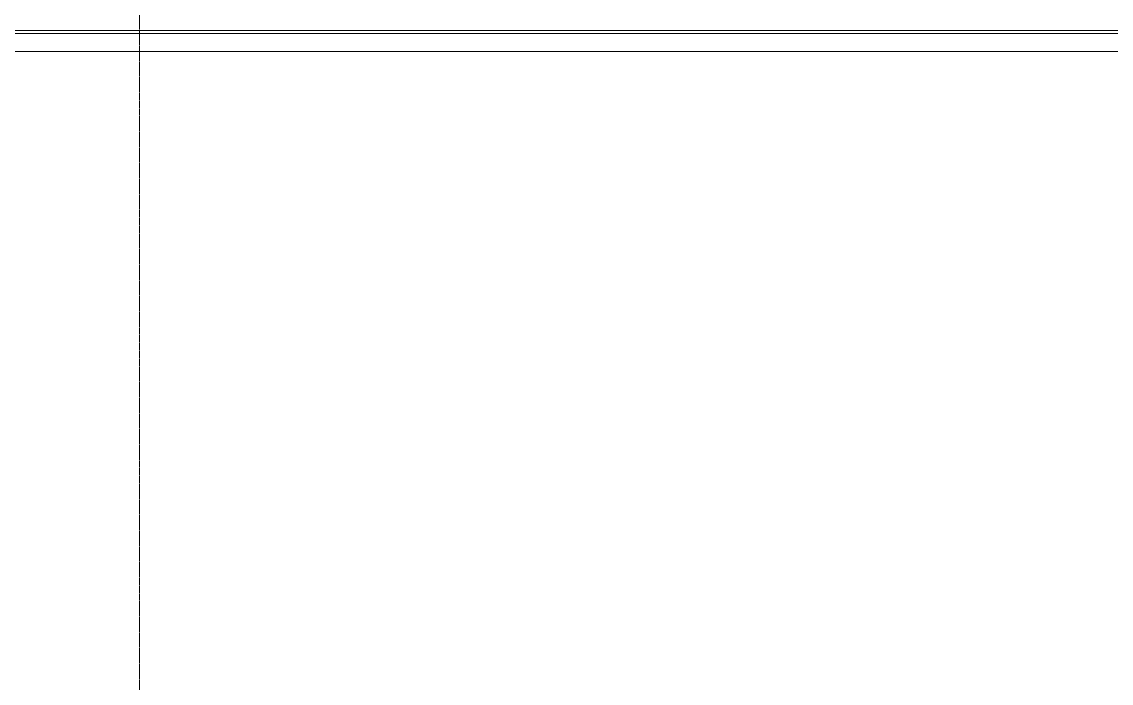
# Model space of a CAD drawing. Header units: inches. Extents: x 25369 to 33161, y -23509 to -20274.
# Drawn here: x 31317.8 to 31439.8, y -22871.5 to -22797.5 of the extents above; entities that cross this region are included whole.
import ezdxf

# ---------------------------------------------------------------- set-up
doc = ezdxf.new("R2010")
doc.units = ezdxf.units.IN
doc.header["$MEASUREMENT"] = 0
doc.linetypes.add('Grid Line 1_2_', pattern=[0.875, 0.5, -0.125, 0.125, -0.125])
for name, color, linetype, lineweight in [('A-WALL', 113, 'Continuous', 13), ('L-SITE-WALL', 31, 'Continuous', 13), ('S-GRID', 1, 'Continuous', 9)]:
    doc.layers.add(name, color=color, linetype=linetype, lineweight=lineweight)

# ---------------------------------------------------------------- blocks, each defined once
blk = doc.blocks.new('Struct_Xcel_Sports Complex_rvt-2-Overall Floor Plan')
at = {"layer": 'L-SITE-WALL', "color": 43, "lineweight": 9}
blk.add_line((25797.83, -22798.8), (25244.39, -22798.8), dxfattribs=at)

msp = doc.modelspace()

# ---------------------------------------------------------------- linework, layer by layer
at = {"layer": 'A-WALL', "color": 7}
msp.add_line((31277.95, -22798.48), (31612.89, -22798.48), dxfattribs=at)
at = {"layer": 'L-SITE-WALL', "color": 43, "lineweight": 9}
for p, q in [((31173.51, -22798.8), (31726.95, -22798.8)), ((32216.02, -22800.8), (31173.51, -22800.8))]:
    msp.add_line(p, q, dxfattribs=at)
at = {"layer": 'S-GRID', "linetype": 'Grid Line 1_2_'}
for p, q in [((31331.02, -23095.8), (31331.02, -20550.05)), ((31331.02, -23413.24), (31331.02, -20902.43))]:
    msp.add_line(p, q, dxfattribs=at)

# ---------------------------------------------------------------- block references
at = {"color": 250, "lineweight": 5}
msp.add_blockref('Struct_Xcel_Sports Complex_rvt-2-Overall Floor Plan', (5929.13, 0), dxfattribs=at)

doc.saveas('drawing.dxf')
